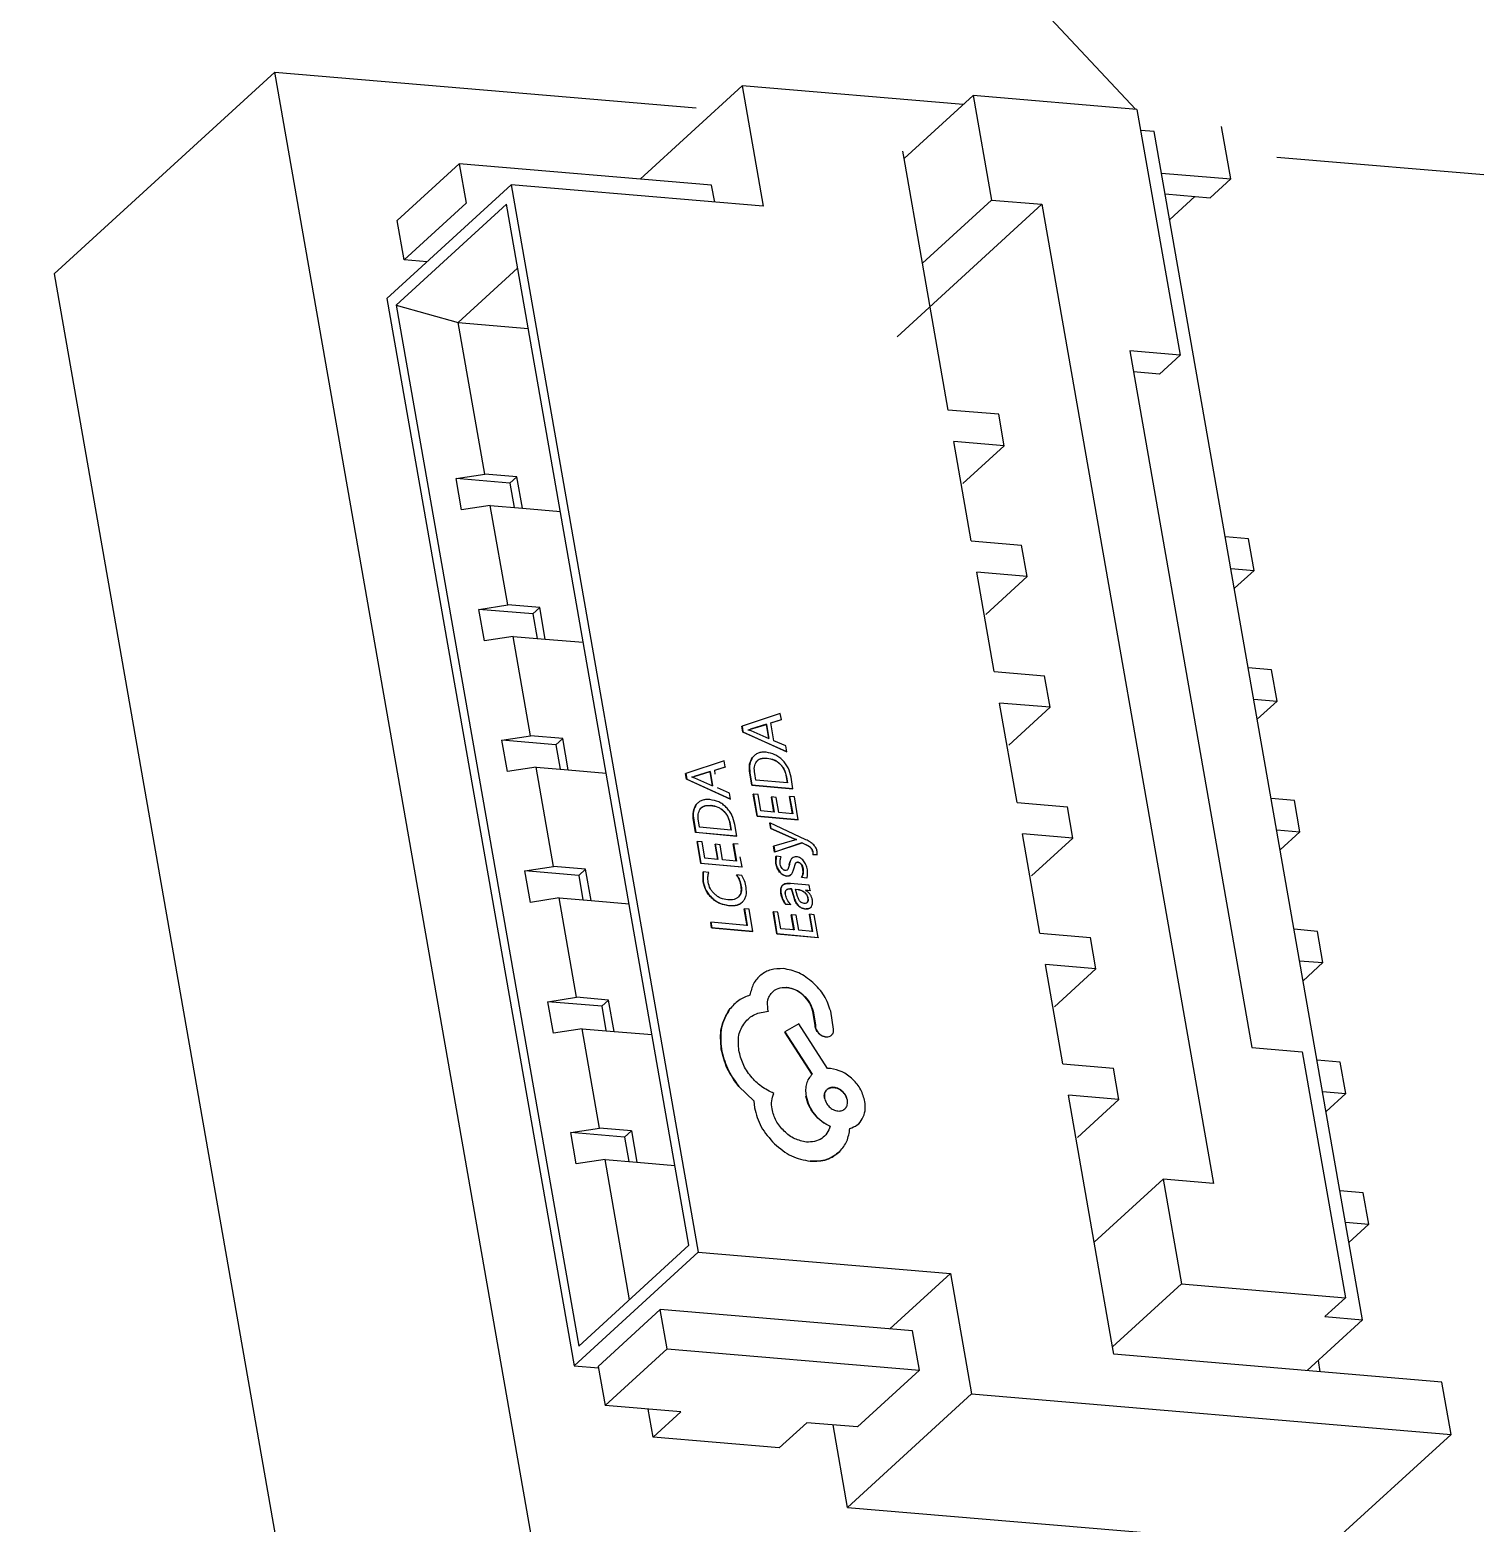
# Model space of a CAD drawing. Header units: millimetres. Extents: x -294 to 2792, y 5 to 1659.
# Drawn here: x 703.143 to 704.136, y 560.095 to 561.121 of the extents above; entities that cross this region are included whole.
import ezdxf

# ---------------------------------------------------------------- set-up
doc = ezdxf.new("R2010")
doc.units = ezdxf.units.MM
doc.layers.get('0').update_dxf_attribs({"lineweight": 18})

msp = doc.modelspace()

# ---------------------------------------------------------------- linework, layer by layer
at = {"color": 7, "linetype": 'Continuous', "lineweight": 25}
for p, q in [((703.9023, 561.0664), (702.4747, 562.5922)), ((703.311, 561.0919), (703.1595, 560.9533)), ((703.311, 561.0919), (703.6005, 561.0674)), ((703.5335, 559.8237), (703.311, 561.0919)), ((703.6321, 561.0824), (703.5621, 561.0184)), ((703.6321, 561.0824), (703.6466, 560.9998)), ((703.7838, 561.0696), (703.6321, 561.0824)), ((703.7907, 561.0759), (703.7433, 561.0326)), ((703.7907, 561.0759), (703.8033, 561.004)), ((703.9033, 561.0663), (703.7907, 561.0759)), ((703.9033, 561.0663), (703.9329, 560.8975)), ((703.9151, 561.0511), (703.9059, 561.0519)), ((704.0583, 560.235), (703.9151, 561.0511)), ((703.9677, 561.0186), (703.9614, 561.0545)), ((703.7433, 561.0326), (703.7424, 561.0377)), ((703.4378, 561.0289), (703.3952, 560.9899)), ((703.4378, 561.0289), (703.4425, 561.0019)), ((703.6111, 561.0142), (703.4378, 561.0289)), ((703.7559, 560.9607), (703.7433, 561.0326)), ((703.9994, 561.0336), (704.5798, 560.9844)), ((703.4733, 561.0145), (703.3881, 560.9365)), ((703.4733, 561.0145), (703.6018, 560.2815)), ((703.6466, 560.9998), (703.4733, 561.0145)), ((703.9201, 561.0226), (703.9677, 561.0186)), ((703.9535, 561.0056), (703.9677, 561.0186)), ((703.6132, 561.0026), (703.6111, 561.0142)), ((703.7559, 560.9607), (703.8033, 561.004)), ((703.8033, 561.004), (703.8379, 561.0011)), ((703.9227, 561.0082), (703.9535, 561.0056)), ((703.9258, 560.9906), (703.9431, 561.0065)), ((703.4701, 561.0012), (703.3944, 560.9318)), ((703.3999, 560.9629), (703.4425, 561.0019)), ((703.5955, 560.2862), (703.4701, 561.0012)), ((703.7385, 560.9101), (703.8379, 561.0011)), ((703.8379, 561.0011), (703.9559, 560.3287)), ((703.3999, 560.9629), (703.3952, 560.9899)), ((703.1595, 560.9533), (703.3629, 559.7936)), ((703.4156, 560.9616), (703.3999, 560.9629)), ((703.4778, 560.9573), (703.437, 560.92)), ((703.7736, 560.8598), (703.7559, 560.9607)), ((703.3881, 560.9365), (703.5166, 560.2035)), ((703.3944, 560.9318), (703.5198, 560.2168)), ((703.3944, 560.9318), (703.437, 560.92)), ((703.4553, 560.8158), (703.437, 560.92)), ((703.437, 560.92), (703.4851, 560.9159)), ((703.9329, 560.8975), (703.8983, 560.9004)), ((703.8983, 560.9004), (703.9822, 560.422)), ((703.9187, 560.8845), (703.9329, 560.8975)), ((703.9187, 560.8845), (703.9008, 560.886)), ((703.8083, 560.8569), (703.7736, 560.8598)), ((703.8121, 560.8353), (703.8083, 560.8569)), ((703.7894, 560.77), (703.7774, 560.8383)), ((703.8121, 560.8353), (703.7774, 560.8383)), ((703.7837, 560.8093), (703.8121, 560.8353)), ((703.4356, 560.8127), (703.4553, 560.8158)), ((703.4393, 560.7912), (703.4356, 560.8127)), ((703.4725, 560.8096), (703.4356, 560.8127)), ((703.4773, 560.8139), (703.4553, 560.8158)), ((703.4773, 560.8139), (703.4725, 560.8096)), ((703.4725, 560.8096), (703.4755, 560.7928)), ((703.4811, 560.7924), (703.4773, 560.8139)), ((703.4591, 560.7942), (703.4393, 560.7912)), ((703.4711, 560.726), (703.4591, 560.7942)), ((703.4591, 560.7942), (703.4811, 560.7924)), ((703.4811, 560.7924), (703.5072, 560.7902)), ((703.7894, 560.77), (703.824, 560.7671)), ((703.9799, 560.7713), (703.964, 560.7727)), ((703.9837, 560.7497), (703.9799, 560.7713)), ((703.8278, 560.7455), (703.824, 560.7671)), ((703.8278, 560.7455), (703.7932, 560.7484)), ((703.8051, 560.6802), (703.7932, 560.7484)), ((703.9677, 560.7511), (703.9837, 560.7497)), ((703.9702, 560.7374), (703.9837, 560.7497)), ((703.7994, 560.7195), (703.8278, 560.7455)), ((703.4513, 560.7229), (703.4711, 560.726)), ((703.4551, 560.7013), (703.4513, 560.7229)), ((703.4883, 560.7198), (703.4513, 560.7229)), ((703.493, 560.7241), (703.4711, 560.726)), ((703.493, 560.7241), (703.4883, 560.7198)), ((703.4883, 560.7198), (703.4912, 560.703)), ((703.4968, 560.7025), (703.493, 560.7241)), ((703.4748, 560.7044), (703.4551, 560.7013)), ((703.4868, 560.6361), (703.4748, 560.7044)), ((703.4748, 560.7044), (703.4968, 560.7025)), ((703.4968, 560.7025), (703.5229, 560.7003)), ((703.8051, 560.6802), (703.8398, 560.6772)), ((703.8436, 560.6557), (703.8398, 560.6772)), ((703.9957, 560.6815), (703.9797, 560.6828)), ((703.9995, 560.6599), (703.9957, 560.6815)), ((703.8436, 560.6557), (703.8089, 560.6586)), ((703.8209, 560.5904), (703.8089, 560.6586)), ((703.8152, 560.6297), (703.8436, 560.6557)), ((703.9835, 560.6613), (703.9995, 560.6599)), ((703.9995, 560.6599), (703.9859, 560.6475)), ((703.6583, 560.6513), (703.632, 560.6428)), ((703.6589, 560.6471), (703.6517, 560.6448)), ((703.6518, 560.6449), (703.659, 560.6472)), ((703.659, 560.6472), (703.6583, 560.6513)), ((703.659, 560.6472), (703.6589, 560.6471)), ((703.4671, 560.6331), (703.4868, 560.6361)), ((703.5088, 560.6343), (703.4868, 560.6361)), ((703.6319, 560.6427), (703.632, 560.6428)), ((703.6325, 560.6387), (703.6319, 560.6427)), ((703.632, 560.6428), (703.6326, 560.6388)), ((703.6326, 560.6388), (703.6325, 560.6387)), ((703.6627, 560.625), (703.6325, 560.6387)), ((703.6326, 560.6388), (703.6627, 560.625)), ((703.6359, 560.6403), (703.6378, 560.6407)), ((703.6359, 560.6403), (703.638, 560.6397)), ((703.6377, 560.6406), (703.6487, 560.6439)), ((703.6488, 560.644), (703.6378, 560.6407)), ((703.638, 560.6397), (703.6505, 560.6342)), ((703.6487, 560.6439), (703.6488, 560.644)), ((703.6487, 560.6439), (703.6503, 560.6343)), ((703.6505, 560.6342), (703.6488, 560.644)), ((703.6538, 560.6327), (703.6518, 560.6449)), ((703.4708, 560.6115), (703.4671, 560.6331)), ((703.5041, 560.6299), (703.4671, 560.6331)), ((703.5088, 560.6343), (703.5041, 560.6299)), ((703.5041, 560.6299), (703.507, 560.6132)), ((703.5126, 560.6127), (703.5088, 560.6343)), ((703.662, 560.6292), (703.6538, 560.6327)), ((703.6627, 560.625), (703.662, 560.6292)), ((703.6627, 560.625), (703.6627, 560.625)), ((703.4906, 560.6146), (703.4708, 560.6115)), ((703.5026, 560.5463), (703.4906, 560.6146)), ((703.4906, 560.6146), (703.5126, 560.6127)), ((703.6197, 560.6189), (703.5933, 560.6103)), ((703.6203, 560.6146), (703.6131, 560.6123)), ((703.6132, 560.6124), (703.6204, 560.6147)), ((703.6204, 560.6147), (703.6197, 560.6189)), ((703.6204, 560.6147), (703.6203, 560.6146)), ((703.6393, 560.6213), (703.6392, 560.6212)), ((703.6419, 560.6183), (703.6418, 560.6182)), ((703.6493, 560.6208), (703.6492, 560.6207)), ((703.658, 560.6169), (703.658, 560.6168)), ((703.5126, 560.6127), (703.5387, 560.6105)), ((703.5939, 560.6062), (703.5932, 560.6103)), ((703.5932, 560.6103), (703.5933, 560.6103)), ((703.5933, 560.6103), (703.594, 560.6063)), ((703.594, 560.6063), (703.5939, 560.6062)), ((703.624, 560.5925), (703.5939, 560.6062)), ((703.594, 560.6063), (703.6241, 560.5926)), ((703.5973, 560.6079), (703.5992, 560.6082)), ((703.5973, 560.6079), (703.5994, 560.6072)), ((703.5991, 560.6081), (703.6101, 560.6115)), ((703.6102, 560.6116), (703.5992, 560.6082)), ((703.5994, 560.6072), (703.6118, 560.6018)), ((703.6101, 560.6115), (703.6102, 560.6116)), ((703.6101, 560.6115), (703.6117, 560.6018)), ((703.6118, 560.6018), (703.6102, 560.6116)), ((703.6136, 560.6097), (703.6132, 560.6124)), ((703.6374, 560.6106), (703.6373, 560.6105)), ((703.6387, 560.6022), (703.6373, 560.6105)), ((703.6374, 560.6106), (703.6388, 560.6022)), ((703.6414, 560.6057), (703.6407, 560.6101)), ((703.6632, 560.6037), (703.6414, 560.6057)), ((703.6625, 560.608), (703.6624, 560.6079)), ((703.6624, 560.6079), (703.6631, 560.6037)), ((703.6625, 560.608), (703.6632, 560.6037)), ((703.667, 560.5996), (703.6657, 560.6077)), ((703.6234, 560.5968), (703.6152, 560.6003)), ((703.6241, 560.5926), (703.6234, 560.5968)), ((703.6669, 560.5996), (703.6387, 560.6022)), ((703.6388, 560.6022), (703.6387, 560.6022)), ((703.6388, 560.6022), (703.667, 560.5996)), ((703.6398, 560.5961), (703.6397, 560.596)), ((703.6423, 560.5809), (703.6397, 560.596)), ((703.6398, 560.5961), (703.6424, 560.581)), ((703.6431, 560.5958), (703.6398, 560.5961)), ((703.645, 560.5845), (703.6431, 560.5958)), ((703.6523, 560.5941), (703.6522, 560.594)), ((703.6539, 560.5836), (703.6522, 560.594)), ((703.6523, 560.5941), (703.654, 560.5837)), ((703.6555, 560.5938), (703.6523, 560.5941)), ((703.6573, 560.5834), (703.6555, 560.5938)), ((703.6646, 560.5943), (703.6647, 560.5944)), ((703.6667, 560.5824), (703.6646, 560.5943)), ((703.668, 560.5941), (703.6647, 560.5944)), ((703.6647, 560.5944), (703.6668, 560.5825)), ((703.667, 560.5996), (703.6669, 560.5996)), ((703.6706, 560.5784), (703.668, 560.5941)), ((703.6006, 560.5888), (703.6005, 560.5887)), ((703.6033, 560.5859), (703.6032, 560.5858)), ((703.6107, 560.5883), (703.6106, 560.5882)), ((703.6194, 560.5844), (703.6193, 560.5844)), ((703.6241, 560.5926), (703.624, 560.5925)), ((703.654, 560.5837), (703.645, 560.5845)), ((703.8209, 560.5904), (703.8555, 560.5874)), ((703.8593, 560.5659), (703.8555, 560.5874)), ((704.0114, 560.5917), (703.9955, 560.593)), ((704.0152, 560.5701), (704.0114, 560.5917)), ((703.5988, 560.5781), (703.5987, 560.578)), ((703.6001, 560.5697), (703.5987, 560.578)), ((703.5988, 560.5781), (703.6002, 560.5698)), ((703.6028, 560.5733), (703.602, 560.5777)), ((703.6238, 560.5755), (703.6237, 560.5754)), ((703.6237, 560.5754), (703.6244, 560.5713)), ((703.6238, 560.5755), (703.6245, 560.5713)), ((703.6284, 560.5672), (703.6271, 560.5752)), ((703.6424, 560.581), (703.6423, 560.5809)), ((703.6705, 560.5783), (703.6423, 560.5809)), ((703.6424, 560.581), (703.6706, 560.5784)), ((703.6511, 560.5763), (703.651, 560.5762)), ((703.6517, 560.5724), (703.651, 560.5762)), ((703.6511, 560.5763), (703.6517, 560.5725)), ((703.6759, 560.5647), (703.6511, 560.5763)), ((703.6668, 560.5825), (703.6573, 560.5834)), ((703.6706, 560.5784), (703.6705, 560.5783)), ((703.6002, 560.5698), (703.6001, 560.5697)), ((703.6283, 560.5671), (703.6001, 560.5697)), ((703.6002, 560.5698), (703.6284, 560.5672)), ((703.6012, 560.5636), (703.6011, 560.5635)), ((703.6037, 560.5485), (703.6011, 560.5635)), ((703.6012, 560.5636), (703.6037, 560.5486)), ((703.6045, 560.5633), (703.6012, 560.5636)), ((703.6245, 560.5713), (703.6028, 560.5733)), ((703.6064, 560.552), (703.6045, 560.5633)), ((703.6284, 560.5672), (703.6283, 560.5671)), ((703.6517, 560.5725), (703.6679, 560.5654)), ((703.6517, 560.5724), (703.6517, 560.5725)), ((703.6678, 560.5654), (703.6517, 560.5724)), ((703.668, 560.5644), (703.6538, 560.5604)), ((703.6695, 560.5648), (703.6678, 560.5654)), ((703.6679, 560.5654), (703.6678, 560.5654)), ((703.6679, 560.5654), (703.6696, 560.5648)), ((703.6696, 560.5647), (703.668, 560.5644)), ((703.8593, 560.5659), (703.8247, 560.5688)), ((703.8366, 560.5005), (703.8247, 560.5688)), ((703.8309, 560.5399), (703.8593, 560.5659)), ((703.9993, 560.5715), (704.0152, 560.5701)), ((704.0152, 560.5701), (704.0017, 560.5577)), ((703.6153, 560.5511), (703.6135, 560.5616)), ((703.6136, 560.5616), (703.6135, 560.5616)), ((703.6136, 560.5616), (703.6154, 560.5512)), ((703.6169, 560.5613), (703.6136, 560.5616)), ((703.6186, 560.5509), (703.6169, 560.5613)), ((703.626, 560.5619), (703.6261, 560.562)), ((703.628, 560.5499), (703.626, 560.5619)), ((703.6293, 560.5617), (703.6261, 560.562)), ((703.6261, 560.562), (703.6281, 560.55)), ((703.632, 560.546), (703.6308, 560.5529)), ((703.6538, 560.5604), (703.6537, 560.5603)), ((703.6544, 560.5562), (703.6537, 560.5603)), ((703.6538, 560.5604), (703.6545, 560.5563)), ((703.6731, 560.5625), (703.6544, 560.5562)), ((703.6545, 560.5563), (703.6544, 560.5562)), ((703.6545, 560.5563), (703.6732, 560.5626)), ((703.6554, 560.5534), (703.6553, 560.5485)), ((703.6554, 560.5534), (703.6553, 560.5533)), ((703.6553, 560.5484), (703.6553, 560.5533)), ((703.6588, 560.553), (703.6554, 560.5534)), ((703.6732, 560.5626), (703.6731, 560.5625)), ((703.6771, 560.5606), (703.6731, 560.5625)), ((703.6732, 560.5626), (703.6772, 560.5607)), ((703.6772, 560.5607), (703.6771, 560.5606)), ((703.6836, 560.5543), (703.6805, 560.5546)), ((703.6806, 560.5567), (703.6806, 560.5546)), ((703.6806, 560.5546), (703.6837, 560.5544)), ((703.6837, 560.5544), (703.6836, 560.5567)), ((703.4828, 560.5433), (703.5026, 560.5463)), ((703.4866, 560.5217), (703.4828, 560.5433)), ((703.5198, 560.5401), (703.4828, 560.5433)), ((703.5245, 560.5445), (703.5026, 560.5463)), ((703.5245, 560.5445), (703.5198, 560.5401)), ((703.5283, 560.5229), (703.5245, 560.5445)), ((703.6037, 560.5486), (703.6037, 560.5485)), ((703.6037, 560.5486), (703.632, 560.546)), ((703.6319, 560.5459), (703.6037, 560.5485)), ((703.6053, 560.5357), (703.6053, 560.5426)), ((703.6054, 560.5426), (703.6053, 560.5426)), ((703.6054, 560.5426), (703.6054, 560.5358)), ((703.6092, 560.5423), (703.6054, 560.5426)), ((703.6154, 560.5512), (703.6064, 560.552)), ((703.6281, 560.55), (703.6186, 560.5509)), ((703.632, 560.546), (703.6319, 560.5459)), ((703.6553, 560.5485), (703.6553, 560.5484)), ((703.6579, 560.5426), (703.6578, 560.5425)), ((703.6645, 560.5476), (703.6634, 560.5443)), ((703.6664, 560.5521), (703.6663, 560.552)), ((703.6675, 560.5448), (703.6687, 560.5485)), ((703.6687, 560.5485), (703.6686, 560.5484)), ((703.6705, 560.5493), (703.6704, 560.5492)), ((703.6739, 560.5447), (703.6738, 560.5446)), ((703.5198, 560.5401), (703.5227, 560.5234)), ((703.6054, 560.5358), (703.6053, 560.5357)), ((703.6283, 560.5405), (703.6282, 560.5405)), ((703.6318, 560.5402), (703.6283, 560.5405)), ((703.6315, 560.5328), (703.6314, 560.5327)), ((703.6626, 560.5398), (703.6625, 560.5397)), ((703.6782, 560.5335), (703.6652, 560.5347)), ((703.6656, 560.5406), (703.6655, 560.5405)), ((703.6729, 560.5388), (703.673, 560.5389)), ((703.6765, 560.5384), (703.6729, 560.5388)), ((703.673, 560.5389), (703.6766, 560.5385)), ((703.6766, 560.5385), (703.6765, 560.5384)), ((703.6788, 560.5298), (703.6782, 560.5335)), ((703.5063, 560.5248), (703.4866, 560.5217)), ((703.5183, 560.4565), (703.5063, 560.5248)), ((703.5063, 560.5248), (703.5283, 560.5229)), ((703.5283, 560.5229), (703.5544, 560.5207)), ((703.6114, 560.5247), (703.6113, 560.5246)), ((703.6298, 560.5256), (703.6297, 560.5255)), ((703.6326, 560.5223), (703.6326, 560.5222)), ((703.6588, 560.5278), (703.6587, 560.5278)), ((703.666, 560.531), (703.6659, 560.5309)), ((703.6678, 560.5247), (703.6659, 560.5309)), ((703.666, 560.531), (703.6679, 560.5248)), ((703.6679, 560.5248), (703.6678, 560.5247)), ((703.6687, 560.5308), (703.6706, 560.5306)), ((703.6701, 560.5258), (703.6687, 560.5308)), ((703.6687, 560.5307), (703.6705, 560.5305)), ((703.6706, 560.5306), (703.6705, 560.5305)), ((703.675, 560.5286), (703.6749, 560.5286)), ((703.6787, 560.5297), (703.6756, 560.53)), ((703.6757, 560.5301), (703.6788, 560.5298)), ((703.6773, 560.5245), (703.6772, 560.5244)), ((703.6788, 560.5298), (703.6787, 560.5297)), ((703.6231, 560.5195), (703.623, 560.5194)), ((703.6355, 560.5056), (703.6335, 560.5173)), ((703.6335, 560.5173), (703.6336, 560.5173)), ((703.6369, 560.517), (703.6336, 560.5173)), ((703.6336, 560.5173), (703.6356, 560.5057)), ((703.6395, 560.5016), (703.6369, 560.517)), ((703.6535, 560.5152), (703.6534, 560.5151)), ((703.6559, 560.5), (703.6534, 560.5151)), ((703.6535, 560.5152), (703.656, 560.5001)), ((703.6567, 560.5149), (703.6535, 560.5152)), ((703.6586, 560.5036), (703.6567, 560.5149)), ((703.6618, 560.5204), (703.6619, 560.5205)), ((703.6653, 560.5201), (703.6618, 560.5204)), ((703.6619, 560.5205), (703.6654, 560.5202)), ((703.6654, 560.5202), (703.6653, 560.5201)), ((703.6659, 560.5132), (703.6658, 560.5131)), ((703.6676, 560.5027), (703.6658, 560.5131)), ((703.6659, 560.5132), (703.6677, 560.5028)), ((703.6691, 560.5129), (703.6659, 560.5132)), ((703.6709, 560.5025), (703.6691, 560.5129)), ((703.6756, 560.5172), (703.6755, 560.5171)), ((703.6769, 560.5218), (703.6768, 560.5217)), ((703.6783, 560.5134), (703.6784, 560.5135)), ((703.6803, 560.5015), (703.6783, 560.5134)), ((703.6816, 560.5132), (703.6784, 560.5135)), ((703.6784, 560.5135), (703.6804, 560.5016)), ((703.6796, 560.5186), (703.6795, 560.5185)), ((703.6843, 560.4975), (703.6816, 560.5132)), ((703.6106, 560.508), (703.6105, 560.5079)), ((703.6111, 560.5041), (703.6105, 560.5079)), ((703.6106, 560.508), (703.6112, 560.5042)), ((703.6356, 560.5057), (703.6106, 560.508)), ((703.6112, 560.5042), (703.6111, 560.5041)), ((703.6394, 560.5016), (703.6111, 560.5041)), ((703.6112, 560.5042), (703.6395, 560.5016)), ((703.6395, 560.5016), (703.6394, 560.5016)), ((703.6677, 560.5028), (703.6586, 560.5036)), ((703.6804, 560.5016), (703.6709, 560.5025)), ((704.0272, 560.5018), (704.0112, 560.5032)), ((704.031, 560.4803), (704.0272, 560.5018)), ((703.656, 560.5001), (703.6559, 560.5)), ((703.6842, 560.4974), (703.6559, 560.5)), ((703.656, 560.5001), (703.6843, 560.4975)), ((703.6843, 560.4975), (703.6842, 560.4974)), ((703.8366, 560.5005), (703.8713, 560.4976)), ((703.8751, 560.476), (703.8713, 560.4976)), ((704.015, 560.4816), (704.031, 560.4803)), ((703.8751, 560.476), (703.8404, 560.479)), ((703.8524, 560.4107), (703.8404, 560.479)), ((703.8467, 560.45), (703.8751, 560.476)), ((704.031, 560.4803), (704.0174, 560.4679)), ((703.6627, 560.4633), (703.6626, 560.4632)), ((703.4986, 560.4534), (703.5183, 560.4565)), ((703.5024, 560.4319), (703.4986, 560.4534)), ((703.5356, 560.4503), (703.4986, 560.4534)), ((703.5403, 560.4546), (703.5183, 560.4565)), ((703.5403, 560.4546), (703.5356, 560.4503)), ((703.5356, 560.4503), (703.5385, 560.4336)), ((703.5441, 560.4331), (703.5403, 560.4546)), ((703.6235, 560.4483), (703.6234, 560.4482)), ((703.65, 560.4469), (703.6497, 560.4485)), ((703.65, 560.4469), (703.6499, 560.4468)), ((703.6808, 560.4469), (703.6807, 560.4468)), ((703.6823, 560.4374), (703.6807, 560.4468)), ((703.6808, 560.4469), (703.6824, 560.4375)), ((703.6949, 560.4347), (703.6929, 560.447)), ((703.5221, 560.4349), (703.5024, 560.4319)), ((703.5341, 560.3667), (703.5221, 560.4349)), ((703.5221, 560.4349), (703.5441, 560.4331)), ((703.5441, 560.4331), (703.5702, 560.4309)), ((703.6615, 560.4327), (703.6614, 560.4326)), ((703.6801, 560.4035), (703.6614, 560.4326)), ((703.671, 560.4382), (703.6615, 560.4327)), ((703.6615, 560.4327), (703.6802, 560.4036)), ((703.6908, 560.4077), (703.671, 560.4382)), ((703.6824, 560.4375), (703.6823, 560.4374)), ((703.6823, 560.4362), (703.6823, 560.4374)), ((703.6824, 560.4363), (703.6823, 560.4362)), ((703.6824, 560.4375), (703.6824, 560.4363)), ((703.6178, 560.421), (703.6177, 560.4209)), ((703.6897, 560.4293), (703.6896, 560.4292)), ((703.9822, 560.422), (704.0168, 560.4191)), ((703.6193, 560.4158), (703.6194, 560.4158)), ((703.8524, 560.4107), (703.8871, 560.4078)), ((704.0168, 560.4191), (704.0465, 560.2502)), ((704.0429, 560.412), (704.027, 560.4134)), ((704.0467, 560.3905), (704.0429, 560.412)), ((703.6928, 560.4075), (703.6908, 560.4077)), ((703.8908, 560.3862), (703.8871, 560.4078)), ((703.6401, 560.3853), (703.6297, 560.3953)), ((703.6298, 560.3953), (703.6297, 560.3953)), ((703.6298, 560.3953), (703.6402, 560.3854)), ((703.8908, 560.3862), (703.8562, 560.3892)), ((703.8739, 560.2883), (703.8562, 560.3892)), ((704.0308, 560.3918), (704.0467, 560.3905)), ((704.0467, 560.3905), (704.0332, 560.3781)), ((703.6402, 560.3854), (703.6406, 560.3807)), ((703.7043, 560.3857), (703.7044, 560.3858)), ((703.8624, 560.3602), (703.8908, 560.3862)), ((703.5143, 560.3636), (703.5341, 560.3667)), ((703.5181, 560.3421), (703.5143, 560.3636)), ((703.5513, 560.3605), (703.5143, 560.3636)), ((703.556, 560.3648), (703.5341, 560.3667)), ((703.556, 560.3648), (703.5513, 560.3605)), ((703.5513, 560.3605), (703.5543, 560.3437)), ((703.556, 560.3648), (703.5598, 560.3433)), ((703.6926, 560.3679), (703.6925, 560.3678)), ((703.6992, 560.3507), (703.6991, 560.3506)), ((703.5379, 560.3451), (703.5181, 560.3421)), ((703.5547, 560.2488), (703.5379, 560.3451)), ((703.5379, 560.3451), (703.5598, 560.3433)), ((703.5598, 560.3433), (703.5859, 560.341)), ((703.9212, 560.3316), (703.8739, 560.2883)), ((703.9212, 560.3316), (703.9338, 560.2598)), ((703.9559, 560.3287), (703.9212, 560.3316)), ((704.0587, 560.3222), (704.0427, 560.3235)), ((704.0625, 560.3006), (704.0587, 560.3222)), ((704.0465, 560.302), (704.0625, 560.3006)), ((704.0625, 560.3006), (704.0489, 560.2882)), ((703.5198, 560.2168), (703.5955, 560.2862)), ((703.8865, 560.2164), (703.8739, 560.2883)), ((703.5166, 560.2035), (703.6018, 560.2815)), ((703.6018, 560.2815), (703.7752, 560.2668)), ((703.7335, 560.2287), (703.7752, 560.2668)), ((703.7752, 560.2668), (703.7897, 560.1842)), ((703.8865, 560.2164), (703.9338, 560.2598)), ((703.9338, 560.2598), (704.0465, 560.2502)), ((704.0465, 560.2502), (704.0323, 560.2372)), ((703.5758, 560.2421), (703.5332, 560.203)), ((703.5805, 560.2151), (703.5758, 560.2421)), ((703.7491, 560.2274), (703.5758, 560.2421)), ((704.0583, 560.235), (704.0201, 560.2001)), ((704.0323, 560.2372), (704.0583, 560.235)), ((703.7539, 560.2004), (703.7491, 560.2274)), ((703.5379, 560.1761), (703.5805, 560.2151)), ((703.5805, 560.2151), (703.7539, 560.2004)), ((703.8874, 560.2113), (703.8865, 560.2164)), ((704.1127, 560.1922), (703.8874, 560.2113)), ((704.0277, 560.207), (704.029, 560.1993)), ((703.5166, 560.2035), (703.5334, 560.2021)), ((703.5332, 560.203), (703.5379, 560.1761)), ((703.7539, 560.2004), (703.7112, 560.1614)), ((703.7044, 560.1062), (703.7897, 560.1842)), ((703.7897, 560.1842), (704.119, 560.1563)), ((704.119, 560.1563), (704.1127, 560.1922)), ((703.5899, 560.1717), (703.5379, 560.1761)), ((703.571, 560.1544), (703.5676, 560.1736)), ((703.5899, 560.1717), (703.571, 560.1544)), ((703.6766, 560.1643), (703.6576, 560.147)), ((703.7112, 560.1614), (703.6766, 560.1643)), ((703.6576, 560.147), (703.571, 560.1544)), ((703.7044, 560.1062), (703.6945, 560.1628)), ((704.0338, 560.0783), (704.119, 560.1563)), ((703.7044, 560.1062), (704.0338, 560.0783))]:
    msp.add_line(p, q, dxfattribs=at)
for points, knots in [([(703.6485, 560.6248), (703.6475, 560.6248), (703.6456, 560.6249), (703.6431, 560.6243), (703.6409, 560.6231), (703.6398, 560.6219), (703.6393, 560.6213)], [0, 0, 0, 0, 0.00279094, 0.00538607, 0.00790546, 0.01047974, 0.01047974, 0.01047974, 0.01047974]), ([(703.6598, 560.6194), (703.659, 560.6201), (703.6574, 560.6216), (703.6536, 560.6238), (703.6506, 560.6244), (703.6485, 560.6248)], [0, 0, 0, 0, 0.00312848, 0.00621689, 0.01282908, 0.01282908, 0.01282908, 0.01282908]), ([(703.6373, 560.6105), (703.6371, 560.6126), (703.6366, 560.6166), (703.6383, 560.6197), (703.6392, 560.6212)], [0, 0, 0, 0, 0.00589061, 0.01138119, 0.01138119, 0.01138119, 0.01138119]), ([(703.6393, 560.6213), (703.6384, 560.6198), (703.6367, 560.6167), (703.6372, 560.6127), (703.6374, 560.6106)], [0, 0, 0, 0, 0.00549058, 0.01138119, 0.01138119, 0.01138119, 0.01138119]), ([(703.6407, 560.6101), (703.6405, 560.6117), (703.6401, 560.6148), (703.6413, 560.6172), (703.6419, 560.6183)], [0, 0, 0, 0, 0.004544801, 0.008637203, 0.008637203, 0.008637203, 0.008637203]), ([(703.6418, 560.6182), (703.6422, 560.6187), (703.643, 560.6196), (703.6454, 560.6208), (703.6477, 560.6207), (703.6492, 560.6207)], [0, 0, 0, 0, 0.00192502, 0.00388336, 0.008290085, 0.008290085, 0.008290085, 0.008290085]), ([(703.6419, 560.6183), (703.6423, 560.6188), (703.6431, 560.6197), (703.6455, 560.6208), (703.6478, 560.6208), (703.6493, 560.6208)], [0, 0, 0, 0, 0.001924998, 0.00388333, 0.008290104, 0.008290104, 0.008290104, 0.008290104]), ([(703.6492, 560.6207), (703.6508, 560.6204), (703.6532, 560.62), (703.6561, 560.6184), (703.6574, 560.6173), (703.658, 560.6168)], [0, 0, 0, 0, 0.005211054, 0.007537751, 0.009815158, 0.009815158, 0.009815158, 0.009815158]), ([(703.6493, 560.6208), (703.6509, 560.6205), (703.6533, 560.6201), (703.6562, 560.6185), (703.6574, 560.6174), (703.658, 560.6169)], [0, 0, 0, 0, 0.005173757, 0.007508902, 0.00980825, 0.00980825, 0.00980825, 0.00980825]), ([(703.658, 560.6169), (703.6586, 560.6163), (703.6597, 560.6151), (703.6615, 560.6121), (703.6621, 560.6096), (703.6625, 560.608)], [0, 0, 0, 0, 0.00235011, 0.00476789, 0.01020247, 0.01020247, 0.01020247, 0.01020247]), ([(703.658, 560.6168), (703.6585, 560.6162), (703.6596, 560.615), (703.6614, 560.612), (703.662, 560.6096), (703.6624, 560.6079)], [0, 0, 0, 0, 0.00235011, 0.00476789, 0.01020247, 0.01020247, 0.01020247, 0.01020247]), ([(703.6657, 560.6077), (703.6651, 560.6098), (703.6644, 560.613), (703.662, 560.6169), (703.6605, 560.6186), (703.6598, 560.6194)], [0, 0, 0, 0, 0.00693714, 0.01015568, 0.01336738, 0.01336738, 0.01336738, 0.01336738]), ([(703.5987, 560.578), (703.5984, 560.5801), (703.598, 560.5841), (703.5997, 560.5872), (703.6005, 560.5887)], [0, 0, 0, 0, 0.00589061, 0.01138119, 0.01138119, 0.01138119, 0.01138119]), ([(703.6006, 560.5888), (703.5998, 560.5873), (703.5981, 560.5842), (703.5985, 560.5802), (703.5988, 560.5781)], [0, 0, 0, 0, 0.00549058, 0.01138119, 0.01138119, 0.01138119, 0.01138119]), ([(703.6099, 560.5923), (703.6089, 560.5923), (703.607, 560.5924), (703.6044, 560.5918), (703.6022, 560.5907), (703.6012, 560.5894), (703.6006, 560.5888)], [0, 0, 0, 0, 0.00279094, 0.00538607, 0.00790546, 0.01047974, 0.01047974, 0.01047974, 0.01047974]), ([(703.602, 560.5777), (703.6019, 560.5793), (703.6015, 560.5823), (703.6027, 560.5847), (703.6033, 560.5859)], [0, 0, 0, 0, 0.004544801, 0.008637203, 0.008637203, 0.008637203, 0.008637203]), ([(703.6032, 560.5858), (703.6036, 560.5862), (703.6044, 560.5871), (703.6068, 560.5883), (703.609, 560.5883), (703.6106, 560.5882)], [0, 0, 0, 0, 0.00192502, 0.00388336, 0.008290085, 0.008290085, 0.008290085, 0.008290085]), ([(703.6033, 560.5859), (703.6037, 560.5863), (703.6045, 560.5872), (703.6069, 560.5884), (703.6091, 560.5883), (703.6107, 560.5883)], [0, 0, 0, 0, 0.001924998, 0.00388333, 0.008290104, 0.008290104, 0.008290104, 0.008290104]), ([(703.6212, 560.5869), (703.6204, 560.5877), (703.6188, 560.5891), (703.615, 560.5914), (703.612, 560.5919), (703.6099, 560.5923)], [0, 0, 0, 0, 0.00312848, 0.00621689, 0.01282908, 0.01282908, 0.01282908, 0.01282908]), ([(703.6106, 560.5882), (703.6122, 560.588), (703.6146, 560.5876), (703.6175, 560.586), (703.6187, 560.5849), (703.6193, 560.5844)], [0, 0, 0, 0, 0.005211054, 0.007537751, 0.009815158, 0.009815158, 0.009815158, 0.009815158]), ([(703.6107, 560.5883), (703.6123, 560.5881), (703.6146, 560.5877), (703.6176, 560.586), (703.6188, 560.585), (703.6194, 560.5844)], [0, 0, 0, 0, 0.005173757, 0.007508902, 0.00980825, 0.00980825, 0.00980825, 0.00980825]), ([(703.6193, 560.5844), (703.6199, 560.5838), (703.621, 560.5826), (703.6228, 560.5795), (703.6233, 560.5771), (703.6237, 560.5754)], [0, 0, 0, 0, 0.00235011, 0.00476789, 0.01020247, 0.01020247, 0.01020247, 0.01020247]), ([(703.6194, 560.5844), (703.62, 560.5839), (703.6211, 560.5827), (703.6229, 560.5796), (703.6234, 560.5772), (703.6238, 560.5755)], [0, 0, 0, 0, 0.00235011, 0.00476789, 0.01020247, 0.01020247, 0.01020247, 0.01020247]), ([(703.6271, 560.5752), (703.6265, 560.5774), (703.6258, 560.5805), (703.6234, 560.5845), (703.6219, 560.5861), (703.6212, 560.5869)], [0, 0, 0, 0, 0.00693714, 0.01015568, 0.01336738, 0.01336738, 0.01336738, 0.01336738]), ([(703.6836, 560.5567), (703.6834, 560.5575), (703.683, 560.5591), (703.6812, 560.5613), (703.6788, 560.5632), (703.6769, 560.5642), (703.6759, 560.5647)], [0, 0, 0, 0, 0.00254554, 0.00514009, 0.00810266, 0.01165442, 0.01165442, 0.01165442, 0.01165442]), ([(703.6583, 560.5479), (703.6582, 560.5488), (703.658, 560.5507), (703.6586, 560.5523), (703.6588, 560.553)], [0, 0, 0, 0, 0.002695688, 0.005319736, 0.005319736, 0.005319736, 0.005319736]), ([(703.6695, 560.553), (703.6689, 560.553), (703.6677, 560.553), (703.6668, 560.5524), (703.6664, 560.5521)], [0, 0, 0, 0, 0.00175329, 0.003416306, 0.003416306, 0.003416306, 0.003416306]), ([(703.6742, 560.5503), (703.6739, 560.5507), (703.6732, 560.5514), (703.6721, 560.5522), (703.6708, 560.5528), (703.6699, 560.553), (703.6695, 560.553)], [0, 0, 0, 0, 0.001451078, 0.002826487, 0.0042033, 0.005658368, 0.005658368, 0.005658368, 0.005658368]), ([(703.6805, 560.5566), (703.6804, 560.557), (703.6802, 560.5578), (703.6794, 560.5589), (703.6784, 560.5599), (703.6775, 560.5603), (703.6771, 560.5606)], [0, 0, 0, 0, 0.001296554, 0.002569469, 0.003944775, 0.005524182, 0.005524182, 0.005524182, 0.005524182]), ([(703.6772, 560.5607), (703.6776, 560.5604), (703.6785, 560.56), (703.6795, 560.559), (703.6803, 560.5579), (703.6805, 560.5571), (703.6806, 560.5567)], [0, 0, 0, 0, 0.001579407, 0.002954713, 0.004227628, 0.005524182, 0.005524182, 0.005524182, 0.005524182]), ([(703.6553, 560.5485), (703.6556, 560.5474), (703.6561, 560.5454), (703.6573, 560.5435), (703.6579, 560.5426)], [0, 0, 0, 0, 0.003425729, 0.006566483, 0.006566483, 0.006566483, 0.006566483]), ([(703.6578, 560.5425), (703.6572, 560.5434), (703.656, 560.5453), (703.6555, 560.5473), (703.6553, 560.5484)], [0, 0, 0, 0, 0.003140754, 0.006566483, 0.006566483, 0.006566483, 0.006566483]), ([(703.6579, 560.5426), (703.6583, 560.5422), (703.6589, 560.5415), (703.6601, 560.5406), (703.6613, 560.5401), (703.6622, 560.5399), (703.6626, 560.5398)], [0, 0, 0, 0, 0.001458324, 0.00282809, 0.004181567, 0.005593526, 0.005593526, 0.005593526, 0.005593526]), ([(703.6595, 560.5449), (703.6592, 560.5454), (703.6586, 560.5463), (703.6584, 560.5473), (703.6583, 560.5479)], [0, 0, 0, 0, 0.001512585, 0.003250989, 0.003250989, 0.003250989, 0.003250989]), ([(703.6617, 560.5436), (703.6615, 560.5437), (703.6611, 560.5437), (703.6605, 560.544), (703.66, 560.5444), (703.6597, 560.5447), (703.6595, 560.5449)], [0, 0, 0, 0, 0.000647369, 0.001269881, 0.001903952, 0.002584147, 0.002584147, 0.002584147, 0.002584147]), ([(703.6634, 560.5443), (703.6633, 560.5441), (703.6631, 560.5439), (703.6625, 560.5436), (703.662, 560.5436), (703.6617, 560.5436)], [0, 0, 0, 0, 0.000476715, 0.000947491, 0.001944997, 0.001944997, 0.001944997, 0.001944997]), ([(703.6644, 560.5476), (703.6646, 560.5485), (703.665, 560.5502), (703.6659, 560.5515), (703.6663, 560.552)], [0, 0, 0, 0, 0.002813606, 0.00492618, 0.00492618, 0.00492618, 0.00492618]), ([(703.6664, 560.5521), (703.666, 560.5516), (703.6651, 560.5503), (703.6647, 560.5486), (703.6645, 560.5476)], [0, 0, 0, 0, 0.002113215, 0.004926096, 0.004926096, 0.004926096, 0.004926096]), ([(703.6656, 560.5406), (703.666, 560.5411), (703.667, 560.5423), (703.6673, 560.5439), (703.6675, 560.5448)], [0, 0, 0, 0, 0.001986275, 0.004772904, 0.004772904, 0.004772904, 0.004772904]), ([(703.6704, 560.5492), (703.6702, 560.5492), (703.6698, 560.5492), (703.6693, 560.549), (703.6689, 560.5488), (703.6687, 560.5485), (703.6686, 560.5484)], [0, 0, 0, 0, 0.000513757, 0.001007413, 0.001503571, 0.002024506, 0.002024506, 0.002024506, 0.002024506]), ([(703.6687, 560.5485), (703.6688, 560.5486), (703.669, 560.5489), (703.6694, 560.5491), (703.6699, 560.5493), (703.6703, 560.5493), (703.6705, 560.5493)], [0, 0, 0, 0, 0.000520935, 0.001017093, 0.00151075, 0.002024506, 0.002024506, 0.002024506, 0.002024506]), ([(703.6738, 560.5446), (703.6737, 560.5452), (703.6735, 560.5463), (703.6728, 560.5476), (703.6722, 560.5483), (703.6716, 560.5488), (703.671, 560.549), (703.6706, 560.5491), (703.6704, 560.5492)], [0, 0, 0, 0, 0.001967156, 0.00350086, 0.00416714, 0.004811104, 0.005473625, 0.006192415, 0.006192415, 0.006192415, 0.006192415]), ([(703.6705, 560.5493), (703.6707, 560.5492), (703.6711, 560.5491), (703.6717, 560.5488), (703.6723, 560.5484), (703.6729, 560.5477), (703.6736, 560.5464), (703.6738, 560.5453), (703.6739, 560.5447)], [0, 0, 0, 0, 0.000718783, 0.001381295, 0.002025251, 0.002691525, 0.004225243, 0.006192447, 0.006192447, 0.006192447, 0.006192447]), ([(703.6729, 560.5388), (703.6733, 560.5397), (703.6741, 560.5414), (703.6739, 560.5436), (703.6738, 560.5446)], [0, 0, 0, 0, 0.003097021, 0.006088501, 0.006088501, 0.006088501, 0.006088501]), ([(703.6739, 560.5447), (703.674, 560.5436), (703.6741, 560.5415), (703.6734, 560.5397), (703.673, 560.5389)], [0, 0, 0, 0, 0.00299148, 0.006088501, 0.006088501, 0.006088501, 0.006088501]), ([(703.6769, 560.5441), (703.6766, 560.5452), (703.6762, 560.5474), (703.6749, 560.5493), (703.6742, 560.5503)], [0, 0, 0, 0, 0.003604037, 0.006873704, 0.006873704, 0.006873704, 0.006873704]), ([(703.6766, 560.5385), (703.6768, 560.5394), (703.6772, 560.5411), (703.677, 560.5431), (703.6769, 560.5441)], [0, 0, 0, 0, 0.002709202, 0.005634126, 0.005634126, 0.005634126, 0.005634126]), ([(703.6113, 560.5246), (703.6105, 560.5254), (703.609, 560.527), (703.6066, 560.5307), (703.6059, 560.5337), (703.6053, 560.5357)], [0, 0, 0, 0, 0.00320041, 0.00633233, 0.01290788, 0.01290788, 0.01290788, 0.01290788]), ([(703.6054, 560.5358), (703.6059, 560.5338), (703.6067, 560.5308), (703.6091, 560.5271), (703.6106, 560.5255), (703.6114, 560.5247)], [0, 0, 0, 0, 0.00657555, 0.00970747, 0.01290788, 0.01290788, 0.01290788, 0.01290788]), ([(703.6087, 560.5356), (703.6086, 560.5368), (703.6083, 560.5392), (703.6089, 560.5413), (703.6092, 560.5423)], [0, 0, 0, 0, 0.003498599, 0.006890743, 0.006890743, 0.006890743, 0.006890743]), ([(703.6132, 560.5273), (703.6126, 560.5279), (703.6115, 560.529), (703.6097, 560.5318), (703.6091, 560.534), (703.6087, 560.5356)], [0, 0, 0, 0, 0.002372407, 0.004697964, 0.009612909, 0.009612909, 0.009612909, 0.009612909]), ([(703.6314, 560.5327), (703.6311, 560.5341), (703.6305, 560.5368), (703.629, 560.5393), (703.6282, 560.5405)], [0, 0, 0, 0, 0.004387485, 0.008464012, 0.008464012, 0.008464012, 0.008464012]), ([(703.6283, 560.5405), (703.6291, 560.5393), (703.6306, 560.5369), (703.6312, 560.5342), (703.6315, 560.5328)], [0, 0, 0, 0, 0.004076533, 0.008464012, 0.008464012, 0.008464012, 0.008464012]), ([(703.6297, 560.5255), (703.63, 560.526), (703.6308, 560.5269), (703.6317, 560.5292), (703.6315, 560.5313), (703.6314, 560.5327)], [0, 0, 0, 0, 0.001936767, 0.003826787, 0.007790589, 0.007790589, 0.007790589, 0.007790589]), ([(703.6315, 560.5328), (703.6316, 560.5314), (703.6318, 560.5293), (703.6309, 560.527), (703.6301, 560.5261), (703.6298, 560.5256)], [0, 0, 0, 0, 0.003963755, 0.005853783, 0.007790574, 0.007790574, 0.007790574, 0.007790574]), ([(703.6348, 560.532), (703.6345, 560.5335), (703.634, 560.5363), (703.6325, 560.539), (703.6318, 560.5402)], [0, 0, 0, 0, 0.004767771, 0.008874427, 0.008874427, 0.008874427, 0.008874427]), ([(703.6625, 560.5397), (703.6621, 560.5398), (703.6613, 560.54), (703.66, 560.5406), (703.6588, 560.5414), (703.6582, 560.5421), (703.6578, 560.5425)], [0, 0, 0, 0, 0.001411959, 0.002765436, 0.004135202, 0.005593526, 0.005593526, 0.005593526, 0.005593526]), ([(703.6587, 560.5278), (703.6586, 560.5289), (703.6584, 560.5305), (703.659, 560.5323), (703.6596, 560.5333), (703.6606, 560.534), (703.6624, 560.5347), (703.664, 560.5346), (703.6651, 560.5346)], [0, 0, 0, 0, 0.00311292, 0.0044529, 0.00573023, 0.00702283, 0.00840605, 0.01166676, 0.01166676, 0.01166676, 0.01166676]), ([(703.6652, 560.5347), (703.6641, 560.5347), (703.6625, 560.5348), (703.6607, 560.5341), (703.6597, 560.5334), (703.6591, 560.5324), (703.6585, 560.5306), (703.6587, 560.529), (703.6588, 560.5278)], [0, 0, 0, 0, 0.0032607, 0.00464392, 0.00593653, 0.00721386, 0.00855384, 0.01166676, 0.01166676, 0.01166676, 0.01166676]), ([(703.6655, 560.5405), (703.6651, 560.5402), (703.6642, 560.5397), (703.6631, 560.5397), (703.6625, 560.5397)], [0, 0, 0, 0, 0.001560913, 0.003221771, 0.003221771, 0.003221771, 0.003221771]), ([(703.6626, 560.5398), (703.6632, 560.5398), (703.6643, 560.5398), (703.6652, 560.5403), (703.6656, 560.5406)], [0, 0, 0, 0, 0.001661177, 0.003221794, 0.003221794, 0.003221794, 0.003221794]), ([(703.623, 560.5194), (703.6209, 560.5198), (703.6178, 560.5203), (703.6138, 560.5225), (703.6121, 560.5239), (703.6113, 560.5246)], [0, 0, 0, 0, 0.00683009, 0.00997852, 0.01311826, 0.01311826, 0.01311826, 0.01311826]), ([(703.6114, 560.5247), (703.6122, 560.524), (703.6139, 560.5226), (703.6178, 560.5204), (703.621, 560.5199), (703.6231, 560.5195)], [0, 0, 0, 0, 0.00313974, 0.00628817, 0.01311826, 0.01311826, 0.01311826, 0.01311826]), ([(703.6222, 560.5235), (703.6205, 560.5237), (703.6182, 560.5241), (703.6151, 560.5257), (703.6138, 560.5268), (703.6132, 560.5273)], [0, 0, 0, 0, 0.00528445, 0.00767686, 0.01002476, 0.01002476, 0.01002476, 0.01002476]), ([(703.6298, 560.5256), (703.6293, 560.5252), (703.6284, 560.5244), (703.6259, 560.5234), (703.6237, 560.5234), (703.6222, 560.5235)], [0, 0, 0, 0, 0.001931935, 0.003896226, 0.008207375, 0.008207375, 0.008207375, 0.008207375]), ([(703.6326, 560.5222), (703.632, 560.5217), (703.6308, 560.5207), (703.6277, 560.5193), (703.6249, 560.5194), (703.623, 560.5194)], [0, 0, 0, 0, 0.00246858, 0.0049678, 0.01044002, 0.01044002, 0.01044002, 0.01044002]), ([(703.6231, 560.5195), (703.625, 560.5195), (703.6278, 560.5194), (703.6309, 560.5207), (703.6321, 560.5218), (703.6326, 560.5223)], [0, 0, 0, 0, 0.00547222, 0.00797144, 0.01044002, 0.01044002, 0.01044002, 0.01044002]), ([(703.6326, 560.5223), (703.6331, 560.5229), (703.6341, 560.5241), (703.6352, 560.5273), (703.635, 560.5301), (703.6348, 560.532)], [0, 0, 0, 0, 0.00251705, 0.00501597, 0.01040532, 0.01040532, 0.01040532, 0.01040532]), ([(703.6618, 560.5204), (703.6611, 560.5215), (703.6596, 560.5239), (703.659, 560.5264), (703.6587, 560.5278)], [0, 0, 0, 0, 0.003928956, 0.008103719, 0.008103719, 0.008103719, 0.008103719]), ([(703.6588, 560.5278), (703.6591, 560.5265), (703.6597, 560.524), (703.6612, 560.5216), (703.6619, 560.5205)], [0, 0, 0, 0, 0.004174763, 0.008103719, 0.008103719, 0.008103719, 0.008103719]), ([(703.6659, 560.5309), (703.6652, 560.531), (703.6642, 560.531), (703.663, 560.5306), (703.6624, 560.5302), (703.6619, 560.5297), (703.6615, 560.5287), (703.6616, 560.5278), (703.6617, 560.5272)], [0, 0, 0, 0, 0.002069793, 0.002936713, 0.003729536, 0.00448952, 0.005263198, 0.007012557, 0.007012557, 0.007012557, 0.007012557]), ([(703.6618, 560.5272), (703.6617, 560.5279), (703.6616, 560.5288), (703.662, 560.5298), (703.6625, 560.5303), (703.6631, 560.5307), (703.6642, 560.5311), (703.6653, 560.531), (703.666, 560.531)], [0, 0, 0, 0, 0.001749359, 0.002523037, 0.003283022, 0.004075844, 0.004942764, 0.007012556, 0.007012556, 0.007012556, 0.007012556]), ([(703.6654, 560.5202), (703.6645, 560.5213), (703.6627, 560.5235), (703.6621, 560.526), (703.6618, 560.5272)], [0, 0, 0, 0, 0.004131244, 0.00810524, 0.00810524, 0.00810524, 0.00810524]), ([(703.6755, 560.5171), (703.6746, 560.5173), (703.6734, 560.5175), (703.6718, 560.5184), (703.6703, 560.5196), (703.6688, 560.5217), (703.6681, 560.5236), (703.6678, 560.5247)], [0, 0, 0, 0, 0.00286803, 0.00417358, 0.00546762, 0.00825082, 0.01163251, 0.01163251, 0.01163251, 0.01163251]), ([(703.6679, 560.5248), (703.6682, 560.5237), (703.6689, 560.5218), (703.6704, 560.5197), (703.6719, 560.5185), (703.6735, 560.5176), (703.6747, 560.5174), (703.6756, 560.5172)], [0, 0, 0, 0, 0.00338169, 0.0061649, 0.00745893, 0.00876449, 0.01163251, 0.01163251, 0.01163251, 0.01163251]), ([(703.672, 560.5222), (703.6716, 560.5226), (703.6708, 560.5238), (703.6704, 560.5251), (703.6701, 560.5258)], [0, 0, 0, 0, 0.001739102, 0.004145265, 0.004145265, 0.004145265, 0.004145265]), ([(703.6705, 560.5305), (703.6713, 560.5304), (703.6728, 560.5301), (703.6742, 560.5291), (703.6749, 560.5286)], [0, 0, 0, 0, 0.002532236, 0.004919528, 0.004919528, 0.004919528, 0.004919528]), ([(703.6706, 560.5306), (703.6714, 560.5304), (703.6729, 560.5302), (703.6743, 560.5291), (703.675, 560.5286)], [0, 0, 0, 0, 0.002532236, 0.004919528, 0.004919528, 0.004919528, 0.004919528]), ([(703.6747, 560.521), (703.6742, 560.5211), (703.6735, 560.5212), (703.6726, 560.5217), (703.6722, 560.522), (703.672, 560.5222)], [0, 0, 0, 0, 0.001604521, 0.002330303, 0.003040829, 0.003040829, 0.003040829, 0.003040829]), ([(703.6749, 560.5286), (703.6755, 560.5279), (703.6766, 560.5267), (703.677, 560.5252), (703.6772, 560.5244)], [0, 0, 0, 0, 0.002403847, 0.004866686, 0.004866686, 0.004866686, 0.004866686]), ([(703.675, 560.5286), (703.6756, 560.528), (703.6767, 560.5268), (703.6771, 560.5253), (703.6773, 560.5245)], [0, 0, 0, 0, 0.002403718, 0.004866714, 0.004866714, 0.004866714, 0.004866714]), ([(703.6804, 560.5233), (703.6802, 560.524), (703.6799, 560.5253), (703.6789, 560.5271), (703.6775, 560.5288), (703.6763, 560.5296), (703.6757, 560.53)], [0, 0, 0, 0, 0.002181031, 0.004219941, 0.006269696, 0.008481016, 0.008481016, 0.008481016, 0.008481016]), ([(703.6772, 560.5244), (703.6773, 560.5239), (703.6774, 560.5229), (703.677, 560.5221), (703.6768, 560.5217)], [0, 0, 0, 0, 0.001504198, 0.002856127, 0.002856127, 0.002856127, 0.002856127]), ([(703.6773, 560.5245), (703.6774, 560.524), (703.6775, 560.523), (703.6771, 560.5222), (703.6769, 560.5218)], [0, 0, 0, 0, 0.001504269, 0.002856144, 0.002856144, 0.002856144, 0.002856144]), ([(703.6796, 560.5186), (703.6799, 560.5193), (703.6806, 560.5206), (703.6805, 560.5224), (703.6804, 560.5233)], [0, 0, 0, 0, 0.002334048, 0.004941067, 0.004941067, 0.004941067, 0.004941067]), ([(703.6769, 560.5218), (703.6767, 560.5217), (703.6765, 560.5214), (703.6758, 560.521), (703.6751, 560.521), (703.6747, 560.521)], [0, 0, 0, 0, 0.000615308, 0.001213967, 0.002458046, 0.002458046, 0.002458046, 0.002458046]), ([(703.6795, 560.5185), (703.6793, 560.5183), (703.6788, 560.5178), (703.6775, 560.5172), (703.6763, 560.5172), (703.6755, 560.5171)], [0, 0, 0, 0, 0.001071993, 0.002140519, 0.004437118, 0.004437118, 0.004437118, 0.004437118]), ([(703.6756, 560.5172), (703.6764, 560.5172), (703.6776, 560.5173), (703.6789, 560.5179), (703.6794, 560.5184), (703.6796, 560.5186)], [0, 0, 0, 0, 0.002296599, 0.003365125, 0.004437118, 0.004437118, 0.004437118, 0.004437118]), ([(703.6603, 560.4762), (703.6574, 560.4761), (703.6516, 560.476), (703.6447, 560.4721), (703.6394, 560.4662), (703.6381, 560.4607), (703.6374, 560.458)], [0, 0, 0, 0, 0.00820406, 0.01646447, 0.02474856, 0.03294513, 0.03294513, 0.03294513, 0.03294513]), ([(703.6806, 560.4667), (703.6775, 560.4692), (703.6711, 560.4742), (703.6639, 560.4755), (703.6603, 560.4762)], [0, 0, 0, 0, 0.01154242, 0.02313198, 0.02313198, 0.02313198, 0.02313198]), ([(703.6497, 560.4485), (703.6496, 560.4506), (703.6493, 560.4538), (703.6507, 560.4574), (703.6528, 560.4603), (703.6566, 560.4632), (703.6606, 560.4632), (703.6627, 560.4633)], [0, 0, 0, 0, 0.00590872, 0.00879591, 0.01179318, 0.01770711, 0.02354524, 0.02354524, 0.02354524, 0.02354524]), ([(703.6807, 560.4468), (703.6801, 560.4488), (703.6787, 560.4529), (703.6742, 560.4581), (703.6686, 560.4621), (703.6646, 560.4628), (703.6626, 560.4632)], [0, 0, 0, 0, 0.00654891, 0.01314887, 0.01967678, 0.02631948, 0.02631948, 0.02631948, 0.02631948]), ([(703.6627, 560.4633), (703.6647, 560.4629), (703.6687, 560.4622), (703.6742, 560.4582), (703.6788, 560.453), (703.6802, 560.4489), (703.6808, 560.4469)], [0, 0, 0, 0, 0.0066427, 0.01317062, 0.01977057, 0.02631948, 0.02631948, 0.02631948, 0.02631948]), ([(703.6929, 560.447), (703.6916, 560.4506), (703.6892, 560.458), (703.6835, 560.4638), (703.6806, 560.4667)], [0, 0, 0, 0, 0.01183771, 0.02380717, 0.02380717, 0.02380717, 0.02380717]), ([(703.6374, 560.458), (703.6348, 560.457), (703.6293, 560.4548), (703.6254, 560.4505), (703.6235, 560.4483)], [0, 0, 0, 0, 0.00857319, 0.01750582, 0.01750582, 0.01750582, 0.01750582]), ([(703.6177, 560.4209), (703.6173, 560.426), (703.6165, 560.4363), (703.6211, 560.4442), (703.6234, 560.4482)], [0, 0, 0, 0, 0.01444233, 0.02921424, 0.02921424, 0.02921424, 0.02921424]), ([(703.6235, 560.4483), (703.6212, 560.4443), (703.6165, 560.4364), (703.6174, 560.4261), (703.6178, 560.421)], [0, 0, 0, 0, 0.01477662, 0.02921474, 0.02921474, 0.02921474, 0.02921474]), ([(703.6298, 560.4201), (703.6295, 560.4236), (703.629, 560.4308), (703.6334, 560.4393), (703.6403, 560.4455), (703.6468, 560.4464), (703.65, 560.4469)], [0, 0, 0, 0, 0.00990354, 0.01979709, 0.02967181, 0.03942266, 0.03942266, 0.03942266, 0.03942266]), ([(703.6896, 560.4292), (703.6888, 560.4294), (703.6871, 560.4297), (703.6852, 560.4311), (703.684, 560.4325), (703.6829, 560.4341), (703.6826, 560.4354), (703.6823, 560.4362)], [0, 0, 0, 0, 0.00271276, 0.00543938, 0.00679854, 0.00812668, 0.01090224, 0.01090224, 0.01090224, 0.01090224]), ([(703.6824, 560.4363), (703.6826, 560.4354), (703.683, 560.4342), (703.684, 560.4326), (703.6853, 560.4312), (703.6872, 560.4298), (703.6889, 560.4295), (703.6897, 560.4293)], [0, 0, 0, 0, 0.00277555, 0.0041037, 0.00546286, 0.00818948, 0.01090224, 0.01090224, 0.01090224, 0.01090224]), ([(703.6897, 560.4293), (703.6905, 560.4293), (703.692, 560.4293), (703.6938, 560.4306), (703.6949, 560.4324), (703.6949, 560.434), (703.6949, 560.4347)], [0, 0, 0, 0, 0.00226465, 0.004474361, 0.006728815, 0.008939983, 0.008939983, 0.008939983, 0.008939983]), ([(703.6297, 560.3953), (703.6268, 560.3993), (703.621, 560.4074), (703.6188, 560.4164), (703.6177, 560.4209)], [0, 0, 0, 0, 0.01453121, 0.02886356, 0.02886356, 0.02886356, 0.02886356]), ([(703.6178, 560.421), (703.6189, 560.4165), (703.6211, 560.4075), (703.6269, 560.3994), (703.6298, 560.3953)], [0, 0, 0, 0, 0.01432957, 0.02886361, 0.02886361, 0.02886361, 0.02886361]), ([(703.6538, 560.3905), (703.6509, 560.3919), (703.6451, 560.3948), (703.6378, 560.4021), (703.6321, 560.4107), (703.6306, 560.417), (703.6298, 560.4201)], [0, 0, 0, 0, 0.00991361, 0.01971975, 0.02982476, 0.03996913, 0.03996913, 0.03996913, 0.03996913]), ([(703.6802, 560.4036), (703.6794, 560.4027), (703.6776, 560.4008), (703.6761, 560.3972), (703.6755, 560.3931), (703.6758, 560.3902), (703.676, 560.3886)], [0, 0, 0, 0, 0.00414879, 0.00812097, 0.01212146, 0.01635106, 0.01635106, 0.01635106, 0.01635106]), ([(703.7164, 560.3849), (703.7156, 560.3877), (703.7142, 560.3932), (703.7082, 560.4004), (703.7009, 560.406), (703.6955, 560.407), (703.6928, 560.4075)], [0, 0, 0, 0, 0.00884954, 0.0176824, 0.02656279, 0.03535586, 0.03535586, 0.03535586, 0.03535586]), ([(703.6526, 560.3798), (703.6524, 560.3817), (703.652, 560.3855), (703.6532, 560.3888), (703.6538, 560.3905)], [0, 0, 0, 0, 0.00546111, 0.01105586, 0.01105586, 0.01105586, 0.01105586]), ([(703.6886, 560.3872), (703.6885, 560.3883), (703.6884, 560.3898), (703.6891, 560.3916), (703.6902, 560.3931), (703.6917, 560.3942), (703.6936, 560.3946), (703.6956, 560.3946), (703.6977, 560.394), (703.6997, 560.3929), (703.7014, 560.3914), (703.7034, 560.389), (703.704, 560.3868), (703.7043, 560.3857)], [0, 0, 0, 0, 0.00321249, 0.00474571, 0.00631024, 0.00958347, 0.01114153, 0.01273317, 0.01594566, 0.01747887, 0.01904341, 0.02223558, 0.02543676, 0.02543676, 0.02543676, 0.02543676]), ([(703.7044, 560.3858), (703.7041, 560.3869), (703.7035, 560.3891), (703.7015, 560.3915), (703.6998, 560.3929), (703.6978, 560.3941), (703.6957, 560.3947), (703.6937, 560.3947), (703.6918, 560.3943), (703.6903, 560.3932), (703.6892, 560.3917), (703.6885, 560.3899), (703.6886, 560.3883), (703.6887, 560.3873)], [0, 0, 0, 0, 0.00320118, 0.00639335, 0.00795788, 0.0094911, 0.01270359, 0.01429523, 0.01585329, 0.01912652, 0.02069105, 0.02222427, 0.02543676, 0.02543676, 0.02543676, 0.02543676]), ([(703.6406, 560.3807), (703.6418, 560.3761), (703.6441, 560.3671), (703.6509, 560.3596), (703.6543, 560.3559)], [0, 0, 0, 0, 0.01451926, 0.02914386, 0.02914386, 0.02914386, 0.02914386]), ([(703.6762, 560.3571), (703.6735, 560.3577), (703.6681, 560.3587), (703.6607, 560.3643), (703.6548, 560.3715), (703.6534, 560.377), (703.6526, 560.3798)], [0, 0, 0, 0, 0.00884977, 0.01768287, 0.02656348, 0.03535678, 0.03535678, 0.03535678, 0.03535678]), ([(703.6925, 560.3678), (703.6905, 560.3689), (703.6865, 560.371), (703.6815, 560.3761), (703.6775, 560.3821), (703.6765, 560.3864), (703.6759, 560.3886)], [0, 0, 0, 0, 0.00679273, 0.01371164, 0.0207234, 0.02776011, 0.02776011, 0.02776011, 0.02776011]), ([(703.676, 560.3886), (703.6766, 560.3865), (703.6776, 560.3821), (703.6816, 560.3762), (703.6866, 560.3711), (703.6906, 560.3689), (703.6926, 560.3679)], [0, 0, 0, 0, 0.00703671, 0.01404848, 0.02096739, 0.02776011, 0.02776011, 0.02776011, 0.02776011]), ([(703.6887, 560.3873), (703.689, 560.3862), (703.6896, 560.3841), (703.6915, 560.3817), (703.6932, 560.3802), (703.6952, 560.379), (703.6974, 560.3784), (703.6994, 560.3784), (703.7013, 560.3788), (703.7028, 560.3799), (703.7039, 560.3814), (703.7045, 560.3832), (703.7044, 560.3848), (703.7044, 560.3858)], [0, 0, 0, 0, 0.00313612, 0.00628241, 0.00787037, 0.00942713, 0.01270364, 0.01429483, 0.01585259, 0.01912587, 0.02069022, 0.02222324, 0.02543535, 0.02543535, 0.02543535, 0.02543535]), ([(703.7061, 560.3665), (703.7078, 560.3671), (703.7114, 560.3684), (703.7149, 560.3729), (703.7169, 560.3784), (703.7166, 560.3828), (703.7164, 560.3849)], [0, 0, 0, 0, 0.00589816, 0.01177258, 0.01780336, 0.02380129, 0.02380129, 0.02380129, 0.02380129]), ([(703.6926, 560.3679), (703.6919, 560.3662), (703.6907, 560.3629), (703.6868, 560.3594), (703.682, 560.3571), (703.6781, 560.3571), (703.6762, 560.3571)], [0, 0, 0, 0, 0.00539844, 0.01072117, 0.0162494, 0.02170159, 0.02170159, 0.02170159, 0.02170159]), ([(703.6992, 560.3507), (703.701, 560.3529), (703.7046, 560.3573), (703.7056, 560.3634), (703.7061, 560.3665)], [0, 0, 0, 0, 0.00887742, 0.01776426, 0.01776426, 0.01776426, 0.01776426]), ([(703.6543, 560.3559), (703.6581, 560.3527), (703.6657, 560.3464), (703.6744, 560.3448), (703.6788, 560.344)], [0, 0, 0, 0, 0.01405334, 0.02816802, 0.02816802, 0.02816802, 0.02816802]), ([(703.6991, 560.3506), (703.6963, 560.3484), (703.6907, 560.3439), (703.6827, 560.3439), (703.6787, 560.3439)], [0, 0, 0, 0, 0.01140322, 0.02276113, 0.02276113, 0.02276113, 0.02276113]), ([(703.6788, 560.344), (703.6828, 560.344), (703.6908, 560.344), (703.6964, 560.3485), (703.6992, 560.3507)], [0, 0, 0, 0, 0.01135844, 0.02276177, 0.02276177, 0.02276177, 0.02276177])]:
    msp.add_open_spline(points, degree=3, knots=knots, dxfattribs=at)

doc.saveas('drawing.dxf')
